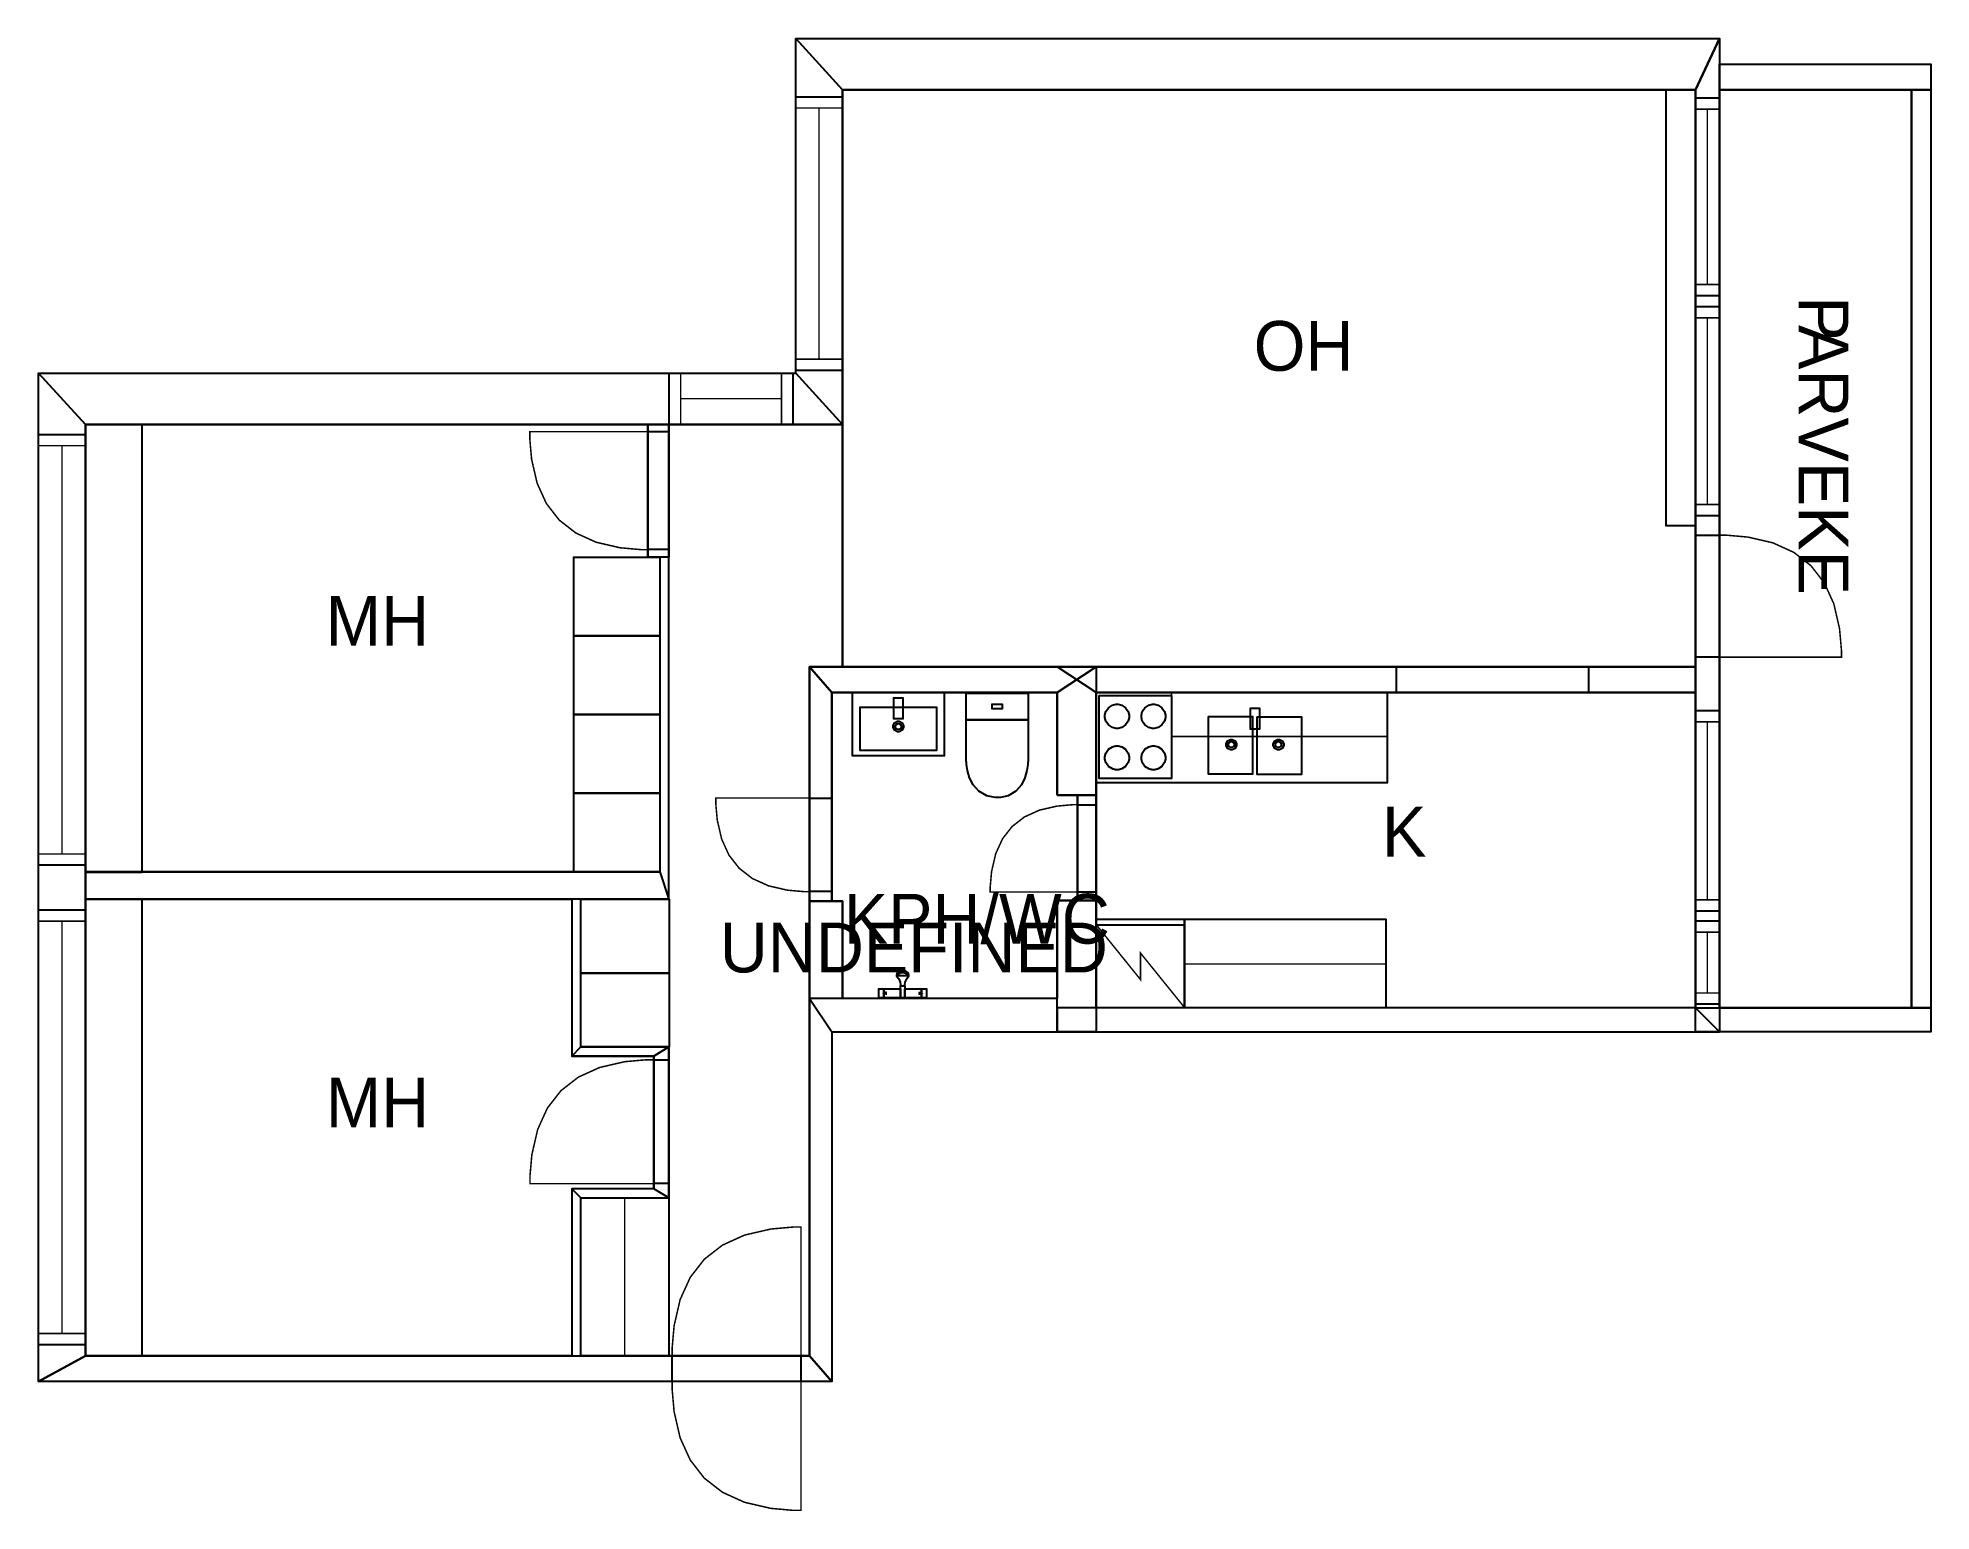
# Model space of a CAD drawing. Extents: x 0.3 to 13.3, y 0 to 10.2.
import ezdxf

# ---------------------------------------------------------------- set-up
doc = ezdxf.new("R2010")
doc.units = 0
doc.layers.get('0').update_dxf_attribs({"linetype": 'CONTINUOUS'})

msp = doc.modelspace()

# ---------------------------------------------------------------- linework, layer by layer
at = {"color": 0}
for points, const_width in [([(11.7127, 9.81586), (5.81976, 9.81586), (5.49685, 10.17), (11.8794, 10.17), (11.7127, 9.81586)], 0.002083), ([(5.81976, 9.81586), (5.81976, 7.50483), (5.49685, 7.859), (5.49685, 10.17), (5.81976, 9.81586)], 0.002083), ([(11.7127, 3.47526), (11.7127, 9.81586), (11.8794, 10.17), (11.8794, 3.3086), (11.7127, 3.47526)], 0.002083), ([(11.8794, 9.99294), (13.3407, 9.99294), (13.3407, 9.81586), (11.8794, 9.81586), (11.8794, 9.99294)], 0.002083), ([(11.5116, 9.81586), (11.5116, 6.80419), (11.7127, 6.80419), (11.7127, 9.81586), (11.5116, 9.81586)], 0.010417), ([(11.8794, 9.81586), (13.2053, 9.81586), (13.2053, 3.47526), (11.8794, 3.47526), (11.8794, 9.81586)], 0.002083), ([(13.2053, 9.81586), (13.3407, 9.81586), (13.3407, 3.47526), (13.2053, 3.47526), (13.2053, 9.81586)], 0.002083), ([(5.49685, 9.76844), (5.81976, 9.76844), (5.81976, 7.87668), (5.49685, 7.87668), (5.49685, 9.76844)], 0.010417), ([(5.49685, 9.76844), (5.81976, 9.76844), (5.81976, 7.87668), (5.49685, 7.87668), (5.49685, 9.76844)], 0.010417), ([(11.7127, 9.75982), (11.8794, 9.75982), (11.8794, 8.39231), (11.7127, 8.39231), (11.7127, 9.75982)], 0.010417), ([(11.7127, 9.75982), (11.8794, 9.75982), (11.8794, 8.39231), (11.7127, 8.39231), (11.7127, 9.75982)], 0.010417), ([(11.7127, 8.31836), (11.8794, 8.31836), (11.8794, 6.87326), (11.7127, 6.87326), (11.7127, 8.31836)], 0.010417), ([(11.7127, 8.31836), (11.8794, 8.31836), (11.8794, 6.87326), (11.7127, 6.87326), (11.7127, 8.31836)], 0.010417), ([(5.81976, 7.50483), (0.589085, 7.50483), (0.266168, 7.859), (5.49685, 7.859), (5.81976, 7.50483)], 0.002083), ([(0.589085, 7.50483), (0.589085, 1.07004), (0.266168, 0.892958), (0.266168, 7.859), (0.589085, 7.50483)], 0.002083), ([(4.62343, 7.859), (5.47646, 7.859), (5.47646, 7.50483), (4.62343, 7.50483), (4.62343, 7.859)], 0.010417), ([(4.62343, 7.859), (5.47646, 7.859), (5.47646, 7.50483), (4.62343, 7.50483), (4.62343, 7.859)], 0.010417), ([(0.589085, 7.50483), (0.589085, 4.4081), (0.978624, 4.4081), (0.978624, 7.50483), (0.589085, 7.50483)], 0.010417), ([(4.47478, 6.6396), (4.42697, 6.6396), (4.28369, 6.65235), (4.11806, 6.6906), (3.97792, 6.75429), (3.86328, 6.84347), (3.77414, 6.95811), (3.71044, 7.09825), (3.67219, 7.26389), (3.6595, 7.40717), (3.6595, 7.45492), (4.47478, 7.45492), (4.47478, 6.6396)], 0.010417), ([(4.47478, 7.45503), (4.62061, 7.45503), (4.62061, 6.6396), (4.47478, 6.6396), (4.47478, 7.45503)], 0.010417), ([(4.47478, 7.45503), (4.62061, 7.45503), (4.62061, 6.6396), (4.47478, 6.6396), (4.47478, 7.45503)], 0.010417), ([(4.47478, 7.50483), (4.62061, 7.50483), (4.62061, 6.58703), (4.47478, 6.58703), (4.47478, 7.50483)], 0.002083), ([(0.266168, 7.43565), (0.589085, 7.43565), (0.589085, 4.4591), (0.266168, 4.4591), (0.266168, 7.43565)], 0.010417), ([(0.266168, 7.43565), (0.589085, 7.43565), (0.589085, 4.4591), (0.266168, 4.4591), (0.266168, 7.43565)], 0.010417), ([(11.7127, 6.73921), (11.8794, 6.73921), (11.8794, 5.89638), (11.7127, 5.89638), (11.7127, 6.73921)], 0.010417), ([(11.7127, 6.73921), (11.8794, 6.73921), (11.8794, 5.89638), (11.7127, 5.89638), (11.7127, 6.73921)], 0.010417), ([(11.8794, 6.73921), (11.9288, 6.73921), (12.0769, 6.72607), (12.248, 6.68658), (12.3928, 6.62071), (12.5114, 6.52854), (12.6035, 6.41004), (12.6694, 6.26519), (12.7089, 6.09403), (12.7221, 5.9459), (12.7221, 5.89649), (11.8794, 5.89649), (11.8794, 6.73921)], 0.010417), ([(3.96311, 6.58832), (3.96311, 6.04449), (4.55811, 6.04449), (4.55811, 6.58832), (3.96311, 6.58832)], 0.010417), ([(4.62061, 4.22537), (4.62061, 6.58703), (4.55811, 6.58703), (4.55811, 4.41287), (4.62061, 4.22537)], 0.002083), ([(3.96311, 6.04449), (3.96311, 5.5006), (4.55811, 5.5006), (4.55811, 6.04449), (3.96311, 6.04449)], 0.010417), ([(7.30274, 5.65369), (5.7474, 5.65369), (5.59115, 5.83078), (7.57357, 5.83078), (7.30274, 5.65369)], 0.002083), ([(5.59115, 4.21192), (5.59115, 5.83078), (5.7474, 5.65369), (5.7474, 4.21192), (5.59115, 4.21192)], 0.002083), ([(7.30274, 5.83078), (11.7127, 5.83078), (11.7127, 5.65369), (7.57357, 5.65369), (7.30274, 5.83078)], 0.002083), ([(7.30274, 4.94314), (7.30274, 5.65369), (7.57357, 5.83078), (7.57357, 4.94314), (7.30274, 4.94314)], 0.002083), ([(9.6474, 5.83078), (10.9752, 5.83078), (10.9752, 5.65369), (9.6474, 5.65369), (9.6474, 5.83078)], 0.010417), ([(5.88976, 5.65201), (6.52229, 5.65201), (6.52229, 5.21419), (5.88976, 5.21419), (5.88976, 5.65201)], 0.010417), ([(6.67481, 5.64849), (7.10206, 5.64849), (7.10206, 5.46343), (6.67481, 5.46343), (6.67481, 5.64849)], 0.010684), ([(7.57357, 5.65283), (9.58371, 5.65283), (9.58371, 5.02783), (7.57357, 5.02783), (7.57357, 5.65283)], 0.010417), ([(7.5944, 5.63118), (8.09412, 5.63118), (8.09412, 5.05757), (7.5944, 5.05757), (7.5944, 5.63118)], 0.010417), ([(8.09392, 5.65283), (9.58464, 5.65283), (9.58464, 5.34858), (8.09392, 5.34858), (8.09392, 5.65283)], 0.010417), ([(3.96311, 5.5006), (3.96311, 4.95671), (4.55811, 4.95671), (4.55811, 5.5006), (3.96311, 5.5006)], 0.010417), ([(5.94249, 5.551), (6.46957, 5.551), (6.46957, 5.25288), (5.94249, 5.25288), (5.94249, 5.551)], 0.010417), ([(6.17437, 5.61556), (6.23687, 5.61556), (6.23687, 5.46972), (6.17437, 5.46972), (6.17437, 5.61556)], 0.010417), ([(6.85444, 5.57156), (6.92236, 5.57156), (6.92236, 5.54036), (6.85444, 5.54036), (6.85444, 5.57156)], 0.010684), ([(7.80051, 5.48801), (7.80051, 5.47993), (7.79394, 5.45562), (7.7761, 5.4291), (7.74957, 5.41124), (7.72526, 5.40468), (7.71718, 5.40468), (7.70904, 5.40468), (7.68474, 5.41124), (7.65826, 5.4291), (7.64035, 5.45562), (7.63385, 5.47993), (7.63385, 5.48801), (7.63385, 5.49615), (7.64035, 5.52051), (7.65826, 5.54699), (7.68474, 5.56483), (7.70904, 5.57135), (7.71718, 5.57135), (7.72526, 5.57135), (7.74957, 5.56483), (7.7761, 5.54699), (7.79394, 5.52051), (7.80051, 5.49615), (7.80051, 5.48801)], 0.010417), ([(8.05181, 5.48801), (8.05181, 5.47993), (8.04525, 5.45562), (8.0274, 5.4291), (8.00087, 5.41124), (7.97657, 5.40468), (7.96847, 5.40468), (7.96035, 5.40468), (7.93599, 5.41124), (7.9095, 5.4291), (7.89165, 5.45562), (7.88514, 5.47993), (7.88514, 5.48801), (7.88514, 5.49615), (7.89165, 5.52051), (7.9095, 5.54699), (7.93599, 5.56483), (7.96035, 5.57135), (7.96847, 5.57135), (7.97657, 5.57135), (8.00087, 5.56483), (8.0274, 5.54699), (8.04525, 5.52051), (8.05181, 5.49615), (8.05181, 5.48801)], 0.010417), ([(8.63818, 5.54482), (8.70068, 5.54482), (8.70068, 5.39899), (8.63818, 5.39899), (8.63818, 5.54482)], 0.010417), ([(11.7127, 5.52783), (11.8794, 5.52783), (11.8794, 4.14182), (11.7127, 4.14182), (11.7127, 5.52783)], 0.010417), ([(11.7127, 5.52783), (11.8794, 5.52783), (11.8794, 4.14182), (11.7127, 4.14182), (11.7127, 5.52783)], 0.010417), ([(6.24251, 5.41704), (6.24251, 5.41064), (6.23182, 5.39128), (6.21246, 5.38058), (6.20606, 5.38058), (6.1996, 5.38058), (6.18024, 5.39128), (6.1696, 5.41064), (6.1696, 5.41704), (6.1696, 5.4235), (6.18024, 5.44287), (6.1996, 5.4535), (6.20606, 5.4535), (6.21246, 5.4535), (6.23182, 5.44287), (6.24251, 5.4235), (6.24251, 5.41704)], 0.008333), ([(6.22689, 5.41704), (6.22689, 5.41342), (6.22076, 5.40235), (6.20969, 5.39621), (6.20606, 5.39621), (6.20236, 5.39621), (6.19129, 5.40235), (6.18522, 5.41342), (6.18522, 5.41704), (6.18522, 5.42074), (6.19129, 5.43181), (6.20236, 5.43788), (6.20606, 5.43788), (6.20969, 5.43788), (6.22076, 5.43181), (6.22689, 5.42074), (6.22689, 5.41704)], 0.008333), ([(7.10206, 5.19835), (7.10206, 5.19835), (7.10211, 5.18674), (7.10042, 5.15614), (7.09418, 5.11285), (7.0804, 5.06321), (7.05621, 5.01361), (7.01882, 4.97032), (6.96528, 4.93972), (6.91092, 4.92806), (6.89279, 4.92806), (6.87403, 4.92806), (6.81771, 4.93972), (6.76226, 4.97032), (6.72353, 5.01361), (6.69846, 5.06321), (6.68408, 5.11285), (6.67751, 5.15614), (6.67572, 5.18674), (6.67583, 5.19835), (6.67583, 5.19835), (6.67475, 5.46343), (7.10206, 5.46343), (7.10206, 5.19835)], 0.010684), ([(8.34983, 5.48649), (8.65408, 5.48649), (8.65408, 5.08751), (8.34983, 5.08751), (8.34983, 5.48649)], 0.010417), ([(8.68619, 5.48546), (8.99046, 5.48546), (8.99046, 5.08658), (8.68619, 5.08658), (8.68619, 5.48546)], 0.010417), ([(7.80051, 5.20107), (7.80051, 5.19299), (7.79394, 5.16868), (7.7761, 5.14214), (7.74957, 5.12429), (7.72526, 5.11774), (7.71718, 5.11774), (7.70904, 5.11774), (7.68474, 5.12429), (7.65826, 5.14214), (7.64035, 5.16868), (7.63385, 5.19299), (7.63385, 5.20107), (7.63385, 5.20921), (7.64035, 5.23351), (7.65826, 5.25999), (7.68474, 5.27789), (7.70904, 5.2844), (7.71718, 5.2844), (7.72526, 5.2844), (7.74957, 5.27789), (7.7761, 5.25999), (7.79394, 5.23351), (7.80051, 5.20921), (7.80051, 5.20107)], 0.010417), ([(8.05181, 5.20107), (8.05181, 5.19299), (8.04525, 5.16868), (8.0274, 5.14214), (8.00087, 5.12429), (7.97657, 5.11774), (7.96847, 5.11774), (7.96035, 5.11774), (7.93599, 5.12429), (7.9095, 5.14214), (7.89165, 5.16868), (7.88514, 5.19299), (7.88514, 5.20107), (7.88514, 5.20921), (7.89165, 5.23351), (7.9095, 5.25999), (7.93599, 5.27789), (7.96035, 5.2844), (7.96847, 5.2844), (7.97657, 5.2844), (8.00087, 5.27789), (8.0274, 5.25999), (8.04525, 5.23351), (8.05181, 5.20921), (8.05181, 5.20107)], 0.010417), ([(8.54324, 5.29237), (8.54324, 5.28597), (8.53256, 5.2666), (8.51318, 5.25592), (8.50678, 5.25592), (8.50032, 5.25592), (8.48096, 5.2666), (8.47032, 5.28597), (8.47032, 5.29237), (8.47032, 5.29883), (8.48096, 5.31819), (8.50032, 5.32883), (8.50678, 5.32883), (8.51318, 5.32883), (8.53256, 5.31819), (8.54324, 5.29883), (8.54324, 5.29237)], 0.008333), ([(8.52761, 5.29237), (8.52761, 5.28874), (8.52149, 5.27767), (8.51042, 5.27154), (8.50678, 5.27154), (8.5031, 5.27154), (8.49203, 5.27767), (8.48594, 5.28874), (8.48594, 5.29237), (8.48594, 5.29606), (8.49203, 5.30713), (8.5031, 5.31321), (8.50678, 5.31321), (8.51042, 5.31321), (8.52149, 5.30713), (8.52761, 5.29606), (8.52761, 5.29237)], 0.008333), ([(8.86888, 5.29237), (8.86888, 5.28597), (8.85818, 5.2666), (8.83882, 5.25592), (8.83242, 5.25592), (8.82596, 5.25592), (8.80658, 5.2666), (8.79596, 5.28597), (8.79596, 5.29237), (8.79596, 5.29883), (8.80658, 5.31819), (8.82596, 5.32883), (8.83242, 5.32883), (8.83882, 5.32883), (8.85818, 5.31819), (8.86888, 5.29883), (8.86888, 5.29237)], 0.008333), ([(8.85325, 5.29237), (8.85325, 5.28874), (8.84711, 5.27767), (8.83604, 5.27154), (8.83242, 5.27154), (8.82872, 5.27154), (8.81765, 5.27767), (8.81158, 5.28874), (8.81158, 5.29237), (8.81158, 5.29606), (8.81765, 5.30713), (8.82872, 5.31321), (8.83242, 5.31321), (8.83604, 5.31321), (8.84711, 5.30713), (8.85325, 5.29606), (8.85325, 5.29237)], 0.008333), ([(3.96311, 4.95671), (3.96311, 4.41282), (4.55811, 4.41282), (4.55811, 4.95671), (3.96311, 4.95671)], 0.010417), ([(5.59115, 4.27692), (5.55322, 4.27692), (5.43961, 4.28706), (5.30832, 4.31733), (5.19726, 4.36783), (5.10633, 4.43853), (5.03564, 4.5294), (4.98514, 4.64051), (4.95486, 4.77181), (4.94476, 4.88542), (4.94476, 4.92329), (5.59115, 4.92329), (5.59115, 4.27692)], 0.010417), ([(5.59115, 4.92329), (5.7474, 4.92329), (5.7474, 4.27692), (5.59115, 4.27692), (5.59115, 4.92329)], 0.010417), ([(5.59115, 4.92329), (5.7474, 4.92329), (5.7474, 4.27692), (5.59115, 4.27692), (5.59115, 4.92329)], 0.010417), ([(7.44417, 4.87733), (7.40881, 4.87733), (7.30274, 4.86794), (7.18018, 4.83963), (7.0765, 4.79254), (6.99164, 4.72651), (6.92562, 4.64165), (6.87853, 4.53797), (6.85021, 4.41542), (6.84082, 4.30935), (6.84082, 4.27399), (7.44417, 4.27399), (7.44417, 4.87733)], 0.010417), ([(7.44417, 4.87733), (7.57357, 4.87733), (7.57357, 4.27399), (7.44417, 4.27399), (7.44417, 4.87733)], 0.010417), ([(7.44417, 4.87733), (7.57357, 4.87733), (7.57357, 4.27399), (7.44417, 4.27399), (7.44417, 4.87733)], 0.010417), ([(7.44417, 4.94314), (7.57357, 4.94314), (7.57357, 4.2161), (7.44417, 4.2161), (7.44417, 4.94314)], 0.002083), ([(0.589085, 4.41287), (4.55811, 4.41287), (4.62061, 4.22537), (0.589085, 4.22537), (0.589085, 4.41287)], 0.002083), ([(0.589085, 4.22532), (0.589085, 1.06814), (0.978624, 1.06814), (0.978624, 4.22532), (0.589085, 4.22532)], 0.010417), ([(4.01156, 3.204), (4.01156, 4.22537), (3.94906, 4.22537), (3.94906, 3.1415), (4.01156, 3.204)], 0.002083), ([(4.01156, 4.22532), (4.01156, 3.71474), (4.62229, 3.71474), (4.62229, 4.22532), (4.01156, 4.22532)], 0.010417), ([(5.59115, 4.21192), (5.82032, 4.21192), (5.82032, 3.53776), (5.59115, 3.53776), (5.59115, 4.21192)], 0.002083), ([(7.30274, 4.2161), (7.57357, 4.2161), (7.57357, 3.3086), (7.30274, 3.3086), (7.30274, 4.2161)], 0.002083), ([(0.266168, 4.15076), (0.589085, 4.15076), (0.589085, 1.1467), (0.266168, 1.1467), (0.266168, 4.15076)], 0.010417), ([(0.266168, 4.15076), (0.589085, 4.15076), (0.589085, 1.1467), (0.266168, 1.1467), (0.266168, 4.15076)], 0.010417), ([(7.57357, 4.08594), (8.18408, 4.08594), (8.18408, 3.47542), (7.57357, 3.47542), (7.57357, 4.08594)], 0.010175), ([(7.57357, 4.08594), (8.18408, 4.08594), (8.18408, 4.04525), (7.57357, 4.04525), (7.57357, 4.08594)], 0.010175), ([(8.18408, 4.08578), (9.574, 4.08578), (9.574, 3.47526), (8.18408, 3.47526), (8.18408, 4.08578)], 0.010417), ([(11.7127, 4.07525), (11.8794, 4.07525), (11.8794, 3.49869), (11.7127, 3.49869), (11.7127, 4.07525)], 0.010417), ([(11.7127, 4.07525), (11.8794, 4.07525), (11.8794, 3.49869), (11.7127, 3.49869), (11.7127, 4.07525)], 0.010417), ([(4.01156, 3.71468), (4.01156, 3.2041), (4.62229, 3.2041), (4.62229, 3.71468), (4.01156, 3.71468)], 0.010417), ([(8.18414, 3.77692), (9.57579, 3.77692), (9.57579, 3.47526), (8.18414, 3.47526), (8.18414, 3.77692)], 0.010417), ([(5.7474, 3.3086), (7.30274, 3.3086), (7.30274, 3.53776), (5.59115, 3.53776), (5.7474, 3.3086)], 0.002083), ([(5.59115, 1.07004), (5.59115, 3.53776), (5.7474, 3.3086), (5.7474, 0.892958), (5.59115, 1.07004)], 0.002083), ([(6.07101, 3.6065), (6.10644, 3.6065), (6.10644, 3.54297), (6.07101, 3.54297), (6.07101, 3.6065)], 0.010417), ([(6.10644, 3.57525), (6.10965, 3.57406), (6.11931, 3.57021), (6.12207, 3.56901), (6.12207, 3.56901), (6.12207, 3.57047), (6.12207, 3.57476), (6.12207, 3.57904), (6.12207, 3.58046), (6.12207, 3.58046), (6.11968, 3.57981), (6.10969, 3.57644), (6.10644, 3.57525)], 0.010417), ([(6.10542, 3.6065), (6.22206, 3.6065), (6.22206, 3.54297), (6.10542, 3.54297), (6.10542, 3.6065)], 0.010417), ([(6.25022, 3.54297), (6.22206, 3.54297), (6.22206, 3.62631), (6.22906, 3.62631), (6.2449, 3.62631), (6.25022, 3.62631), (6.25022, 3.60547), (6.25022, 3.5586), (6.25022, 3.54297)], 0.010417), ([(6.25022, 3.6065), (6.36686, 3.6065), (6.36686, 3.54297), (6.25022, 3.54297), (6.25022, 3.6065)], 0.010417), ([(6.36686, 3.57525), (6.36361, 3.57406), (6.35394, 3.57021), (6.35124, 3.56901), (6.35124, 3.56901), (6.35124, 3.57047), (6.35124, 3.57476), (6.35124, 3.57904), (6.35124, 3.58046), (6.35124, 3.58046), (6.35357, 3.57981), (6.36356, 3.57644), (6.36686, 3.57525)], 0.010417), ([(6.36686, 3.6065), (6.40018, 3.6065), (6.40018, 3.54297), (6.36686, 3.54297), (6.36686, 3.6065)], 0.010417), ([(7.30274, 3.3086), (11.8794, 3.3086), (11.7127, 3.47526), (7.30274, 3.47526), (7.30274, 3.3086)], 0.002083), ([(11.7127, 3.47526), (13.3407, 3.47526), (13.3407, 3.3086), (11.7127, 3.3086), (11.7127, 3.47526)], 0.002083), ([(4.51644, 3.1415), (3.94906, 3.1415), (4.01156, 3.204), (4.62061, 3.204), (4.51644, 3.1415)], 0.002083), ([(4.62061, 3.204), (4.62061, 2.16086), (4.51644, 2.22336), (4.51644, 3.1415), (4.62061, 3.204)], 0.002083), ([(4.51644, 3.11567), (4.46625, 3.11567), (4.31586, 3.10232), (4.14204, 3.06222), (3.99496, 2.99533), (3.87462, 2.90175), (3.78103, 2.78142), (3.71419, 2.63433), (3.6741, 2.4605), (3.66075, 2.31011), (3.66075, 2.25993), (4.51644, 2.25993), (4.51644, 3.11567)], 0.010417), ([(4.51644, 3.11567), (4.62061, 3.11567), (4.62061, 2.25993), (4.51644, 2.25993), (4.51644, 3.11567)], 0.010417), ([(4.51644, 3.11567), (4.62061, 3.11567), (4.62061, 2.25993), (4.51644, 2.25993), (4.51644, 3.11567)], 0.010417), ([(4.51644, 2.22336), (3.94906, 2.22336), (4.01156, 2.16086), (4.62061, 2.16086), (4.51644, 2.22336)], 0.002083), ([(3.94906, 2.22336), (3.94906, 1.07004), (4.01156, 1.07004), (4.01156, 2.16086), (3.94906, 2.22336)], 0.002083), ([(4.01156, 2.16243), (4.01156, 1.07004), (4.61942, 1.07004), (4.61942, 2.16243), (4.01156, 2.16243)], 0.010417), ([(4.64301, 1.07004), (4.64301, 1.12223), (4.6569, 1.2787), (4.69862, 1.45947), (4.76818, 1.61247), (4.8655, 1.73763), (4.99067, 1.83496), (5.14367, 1.90451), (5.32449, 1.94624), (5.48096, 1.96012), (5.53315, 1.96012), (5.53315, 1.07004), (4.64301, 1.07004)], 0.010417), ([(0.589085, 1.07004), (5.59115, 1.07004), (5.7474, 0.892958), (0.266168, 0.892958), (0.589085, 1.07004)], 0.002083), ([(4.64301, 1.07004), (5.53315, 1.07004), (5.53315, 0.892958), (4.64301, 0.892958), (4.64301, 1.07004)], 0.010417), ([(4.64301, 1.07004), (5.53315, 1.07004), (5.53315, 0.892958), (4.64301, 0.892958), (4.64301, 1.07004)], 0.010417), ([(4.64301, 0.892958), (4.64301, 0.840821), (4.6569, 0.684353), (4.69862, 0.503526), (4.76818, 0.350532), (4.8655, 0.225369), (4.99067, 0.128038), (5.14367, 0.058485), (5.32449, 0.016764), (5.48096, 0.002821), (5.53315, 0.002821), (5.53315, 0.892958), (4.64301, 0.892958)], 0.010417)]:
    msp.add_lwpolyline(points, close=True, dxfattribs=dict(at, const_width=const_width))
for points in [[(11.7127, 9.81586), (5.81976, 9.81586), (5.49685, 10.17), (11.8794, 10.17), (11.7127, 9.81586)], [(5.81976, 9.81586), (5.81976, 7.50483), (5.49685, 7.859), (5.49685, 10.17), (5.81976, 9.81586)], [(11.7127, 3.47526), (11.7127, 9.81586), (11.8794, 10.17), (11.8794, 3.3086), (11.7127, 3.47526)], [(11.8794, 9.99294), (13.3407, 9.99294), (13.3407, 9.81586), (11.8794, 9.81586), (11.8794, 9.99294)], [(5.81976, 7.50483), (0.589085, 7.50483), (0.266168, 7.859), (5.49685, 7.859), (5.81976, 7.50483)], [(0.589085, 7.50483), (0.589085, 1.07004), (0.266168, 0.892958), (0.266168, 7.859), (0.589085, 7.50483)], [(4.47478, 7.50483), (4.62061, 7.50483), (4.62061, 6.58703), (4.47478, 6.58703), (4.47478, 7.50483)], [(4.62061, 4.22537), (4.62061, 6.58703), (4.55811, 6.58703), (4.55811, 4.41287), (4.62061, 4.22537)], [(7.30274, 5.65369), (5.7474, 5.65369), (5.59115, 5.83078), (7.57357, 5.83078), (7.30274, 5.65369)], [(5.59115, 4.21192), (5.59115, 5.83078), (5.7474, 5.65369), (5.7474, 4.21192), (5.59115, 4.21192)], [(7.30274, 4.94314), (7.30274, 5.65369), (7.57357, 5.83078), (7.57357, 4.94314), (7.30274, 4.94314)], [(7.30274, 5.83078), (11.7127, 5.83078), (11.7127, 5.65369), (7.57357, 5.65369), (7.30274, 5.83078)], [(7.44417, 4.94314), (7.57357, 4.94314), (7.57357, 4.2161), (7.44417, 4.2161), (7.44417, 4.94314)], [(0.589085, 4.41287), (4.55811, 4.41287), (4.62061, 4.22537), (0.589085, 4.22537), (0.589085, 4.41287)], [(4.01156, 3.204), (4.01156, 4.22537), (3.94906, 4.22537), (3.94906, 3.1415), (4.01156, 3.204)], [(5.59115, 4.21192), (5.82032, 4.21192), (5.82032, 3.53776), (5.59115, 3.53776), (5.59115, 4.21192)], [(7.30274, 4.2161), (7.57357, 4.2161), (7.57357, 3.3086), (7.30274, 3.3086), (7.30274, 4.2161)], [(5.59115, 1.07004), (5.59115, 3.53776), (5.7474, 3.3086), (5.7474, 0.892958), (5.59115, 1.07004)], [(5.7474, 3.3086), (7.30274, 3.3086), (7.30274, 3.53776), (5.59115, 3.53776), (5.7474, 3.3086)], [(7.30274, 3.3086), (11.8794, 3.3086), (11.7127, 3.47526), (7.30274, 3.47526), (7.30274, 3.3086)], [(11.7127, 3.47526), (13.3407, 3.47526), (13.3407, 3.3086), (11.7127, 3.3086), (11.7127, 3.47526)], [(4.51644, 3.1415), (3.94906, 3.1415), (4.01156, 3.204), (4.62061, 3.204), (4.51644, 3.1415)], [(4.62061, 3.204), (4.62061, 2.16086), (4.51644, 2.22336), (4.51644, 3.1415), (4.62061, 3.204)], [(4.51644, 2.22336), (3.94906, 2.22336), (4.01156, 2.16086), (4.62061, 2.16086), (4.51644, 2.22336)], [(3.94906, 2.22336), (3.94906, 1.07004), (4.01156, 1.07004), (4.01156, 2.16086), (3.94906, 2.22336)], [(0.589085, 1.07004), (5.59115, 1.07004), (5.7474, 0.892958), (0.266168, 0.892958), (0.589085, 1.07004)]]:
    msp.add_lwpolyline(points, close=True, dxfattribs=at)
at = {"color": 7}
for points, const_width in [([(5.81976, 9.81586), (11.7127, 9.81586), (11.7127, 5.83078), (5.81976, 5.83078), (5.81976, 9.81586)], 0.002083), ([(4.47478, 6.58703), (4.55811, 6.58703), (4.55811, 4.41287), (0.589085, 4.41287), (0.589085, 7.50483), (4.47478, 7.50483), (4.47478, 6.58703)], 0.002083), ([(5.81976, 5.83078), (5.59115, 5.83078), (5.59115, 1.07004), (4.01156, 1.07004), (4.01156, 2.16086), (4.62061, 2.16086), (4.62061, 3.204), (4.01156, 3.204), (4.01156, 4.22537), (4.62061, 4.22537), (4.62061, 7.50483), (5.81976, 7.50483), (5.81976, 5.83078)], 0.002083), ([(9.6474, 5.83078), (10.9752, 5.83078), (10.9752, 5.65369), (9.6474, 5.65369), (9.6474, 5.83078)], 0.010417), ([(7.30274, 4.94314), (7.44417, 4.94314), (7.44417, 4.2161), (7.30274, 4.2161), (7.30274, 3.53776), (5.82032, 3.53776), (5.82032, 4.21192), (5.7474, 4.21192), (5.7474, 5.65369), (7.30274, 5.65369), (7.30274, 4.94314)], 0.002083), ([(7.57357, 5.65201), (11.7127, 5.65369), (11.7127, 3.47526), (7.57357, 3.47547), (7.57357, 5.65201)], 0.002083), ([(3.94906, 3.1415), (4.51644, 3.1415), (4.51644, 2.22336), (3.94906, 2.22336), (3.94906, 1.07004), (0.589085, 1.07004), (0.589085, 4.22537), (3.94906, 4.22537), (3.94906, 3.1415)], 0.002083)]:
    msp.add_lwpolyline(points, close=True, dxfattribs=dict(at, const_width=const_width))
for points in [[(5.81976, 9.81586), (11.7127, 9.81586), (11.7127, 5.83078), (5.81976, 5.83078), (5.81976, 9.81586)], [(11.5116, 9.81586), (11.7127, 9.81586), (11.7127, 6.80419), (11.5116, 6.80419), (11.5116, 9.81586)], [(11.8794, 9.81586), (13.2053, 9.81586), (13.2053, 3.47526), (11.8794, 3.47526), (11.8794, 9.81586)], [(13.2053, 9.81586), (13.3407, 9.81586), (13.3407, 3.47526), (13.2053, 3.47526), (13.2053, 9.81586)], [(5.49685, 9.76844), (5.81976, 9.76844), (5.81976, 7.87668), (5.49685, 7.87668), (5.49685, 9.76844)], [(5.49685, 9.76844), (5.81976, 9.76844), (5.81976, 7.87668), (5.49685, 7.87668), (5.49685, 9.76844)], [(11.7127, 9.75982), (11.8794, 9.75982), (11.8794, 8.39231), (11.7127, 8.39231), (11.7127, 9.75982)], [(11.7127, 9.75982), (11.8794, 9.75982), (11.8794, 8.39231), (11.7127, 8.39231), (11.7127, 9.75982)], [(11.7127, 8.31836), (11.8794, 8.31836), (11.8794, 6.87326), (11.7127, 6.87326), (11.7127, 8.31836)], [(11.7127, 8.31836), (11.8794, 8.31836), (11.8794, 6.87326), (11.7127, 6.87326), (11.7127, 8.31836)], [(4.62343, 7.859), (5.47646, 7.859), (5.47646, 7.50483), (4.62343, 7.50483), (4.62343, 7.859)], [(4.62343, 7.859), (5.47646, 7.859), (5.47646, 7.50483), (4.62343, 7.50483), (4.62343, 7.859)], [(4.47478, 6.58703), (4.55811, 6.58703), (4.55811, 4.41287), (0.589085, 4.41287), (0.589085, 7.50483), (4.47478, 7.50483), (4.47478, 6.58703)], [(0.589085, 7.50483), (0.978624, 7.50483), (0.978624, 4.4081), (0.589085, 4.4081), (0.589085, 7.50483)], [(5.81976, 5.83078), (5.59115, 5.83078), (5.59115, 1.07004), (4.01156, 1.07004), (4.01156, 2.16086), (4.62061, 2.16086), (4.62061, 3.204), (4.01156, 3.204), (4.01156, 4.22537), (4.62061, 4.22537), (4.62061, 7.50483), (5.81976, 7.50483), (5.81976, 5.83078)], [(0.266168, 7.43565), (0.589085, 7.43565), (0.589085, 4.4591), (0.266168, 4.4591), (0.266168, 7.43565)], [(0.266168, 7.43565), (0.589085, 7.43565), (0.589085, 4.4591), (0.266168, 4.4591), (0.266168, 7.43565)], [(4.47478, 7.45503), (4.62061, 7.45503), (4.62061, 6.6396), (4.47478, 6.6396), (4.47478, 7.45503)], [(4.47478, 7.45503), (4.62061, 7.45503), (4.62061, 6.6396), (4.47478, 6.6396), (4.47478, 7.45503)], [(11.7127, 6.73921), (11.8794, 6.73921), (11.8794, 5.89638), (11.7127, 5.89638), (11.7127, 6.73921)], [(11.7127, 6.73921), (11.8794, 6.73921), (11.8794, 5.89638), (11.7127, 5.89638), (11.7127, 6.73921)], [(3.96311, 6.58832), (4.55811, 6.58832), (4.55811, 6.04449), (3.96311, 6.04449), (3.96311, 6.58832)], [(3.96311, 6.04449), (4.55811, 6.04449), (4.55811, 5.5006), (3.96311, 5.5006), (3.96311, 6.04449)], [(9.6474, 5.83078), (10.9752, 5.83078), (10.9752, 5.65369), (9.6474, 5.65369), (9.6474, 5.83078)], [(9.6474, 5.83078), (10.9752, 5.83078), (10.9752, 5.65369), (9.6474, 5.65369), (9.6474, 5.83078)], [(7.30274, 4.94314), (7.44417, 4.94314), (7.44417, 4.2161), (7.30274, 4.2161), (7.30274, 3.53776), (5.82032, 3.53776), (5.82032, 4.21192), (5.7474, 4.21192), (5.7474, 5.65369), (7.30274, 5.65369), (7.30274, 4.94314)], [(5.88976, 5.65201), (6.52229, 5.65201), (6.52229, 5.21419), (5.88976, 5.21419), (5.88976, 5.65201)], [(6.67481, 5.64849), (7.10206, 5.64849), (7.10206, 5.46343), (6.67481, 5.46343), (6.67481, 5.64849)], [(7.57357, 5.65201), (11.7127, 5.65369), (11.7127, 3.47526), (7.57357, 3.47547), (7.57357, 5.65201)], [(7.57357, 5.65283), (9.58371, 5.65283), (9.58371, 5.02783), (7.57357, 5.02783), (7.57357, 5.65283)], [(7.5944, 5.63118), (8.09412, 5.63118), (8.09412, 5.05757), (7.5944, 5.05757), (7.5944, 5.63118)], [(3.96311, 5.5006), (4.55811, 5.5006), (4.55811, 4.95671), (3.96311, 4.95671), (3.96311, 5.5006)], [(5.94249, 5.551), (6.46957, 5.551), (6.46957, 5.25288), (5.94249, 5.25288), (5.94249, 5.551)], [(6.17437, 5.61556), (6.23687, 5.61556), (6.23687, 5.46972), (6.17437, 5.46972), (6.17437, 5.61556)], [(6.85444, 5.57156), (6.92236, 5.57156), (6.92236, 5.54036), (6.85444, 5.54036), (6.85444, 5.57156)], [(7.80051, 5.48801), (7.80051, 5.47993), (7.79394, 5.45562), (7.7761, 5.4291), (7.74957, 5.41124), (7.72526, 5.40468), (7.71718, 5.40468), (7.70904, 5.40468), (7.68474, 5.41124), (7.65826, 5.4291), (7.64035, 5.45562), (7.63385, 5.47993), (7.63385, 5.48801), (7.63385, 5.49615), (7.64035, 5.52051), (7.65826, 5.54699), (7.68474, 5.56483), (7.70904, 5.57135), (7.71718, 5.57135), (7.72526, 5.57135), (7.74957, 5.56483), (7.7761, 5.54699), (7.79394, 5.52051), (7.80051, 5.49615), (7.80051, 5.48801)], [(8.05181, 5.48801), (8.05181, 5.47993), (8.04525, 5.45562), (8.0274, 5.4291), (8.00087, 5.41124), (7.97657, 5.40468), (7.96847, 5.40468), (7.96035, 5.40468), (7.93599, 5.41124), (7.9095, 5.4291), (7.89165, 5.45562), (7.88514, 5.47993), (7.88514, 5.48801), (7.88514, 5.49615), (7.89165, 5.52051), (7.9095, 5.54699), (7.93599, 5.56483), (7.96035, 5.57135), (7.96847, 5.57135), (7.97657, 5.57135), (8.00087, 5.56483), (8.0274, 5.54699), (8.04525, 5.52051), (8.05181, 5.49615), (8.05181, 5.48801)], [(8.63818, 5.54482), (8.70068, 5.54482), (8.70068, 5.39899), (8.63818, 5.39899), (8.63818, 5.54482)], [(11.7127, 5.52783), (11.8794, 5.52783), (11.8794, 4.14182), (11.7127, 4.14182), (11.7127, 5.52783)], [(11.7127, 5.52783), (11.8794, 5.52783), (11.8794, 4.14182), (11.7127, 4.14182), (11.7127, 5.52783)], [(6.24251, 5.41704), (6.24251, 5.41064), (6.23182, 5.39128), (6.21246, 5.38058), (6.20606, 5.38058), (6.1996, 5.38058), (6.18024, 5.39128), (6.1696, 5.41064), (6.1696, 5.41704), (6.1696, 5.4235), (6.18024, 5.44287), (6.1996, 5.4535), (6.20606, 5.4535), (6.21246, 5.4535), (6.23182, 5.44287), (6.24251, 5.4235), (6.24251, 5.41704)], [(6.22689, 5.41704), (6.22689, 5.41342), (6.22076, 5.40235), (6.20969, 5.39621), (6.20606, 5.39621), (6.20236, 5.39621), (6.19129, 5.40235), (6.18522, 5.41342), (6.18522, 5.41704), (6.18522, 5.42074), (6.19129, 5.43181), (6.20236, 5.43788), (6.20606, 5.43788), (6.20969, 5.43788), (6.22076, 5.43181), (6.22689, 5.42074), (6.22689, 5.41704)], [(7.10206, 5.19835), (7.10206, 5.19835), (7.10211, 5.18674), (7.10042, 5.15614), (7.09418, 5.11285), (7.0804, 5.06321), (7.05621, 5.01361), (7.01882, 4.97032), (6.96528, 4.93972), (6.91092, 4.92806), (6.89279, 4.92806), (6.87403, 4.92806), (6.81771, 4.93972), (6.76226, 4.97032), (6.72353, 5.01361), (6.69846, 5.06321), (6.68408, 5.11285), (6.67751, 5.15614), (6.67572, 5.18674), (6.67583, 5.19835), (6.67583, 5.19835), (6.67475, 5.46343), (7.10206, 5.46343), (7.10206, 5.19835)], [(8.34983, 5.48649), (8.65408, 5.48649), (8.65408, 5.08751), (8.34983, 5.08751), (8.34983, 5.48649)], [(8.68619, 5.48546), (8.99046, 5.48546), (8.99046, 5.08658), (8.68619, 5.08658), (8.68619, 5.48546)], [(7.80051, 5.20107), (7.80051, 5.19299), (7.79394, 5.16868), (7.7761, 5.14214), (7.74957, 5.12429), (7.72526, 5.11774), (7.71718, 5.11774), (7.70904, 5.11774), (7.68474, 5.12429), (7.65826, 5.14214), (7.64035, 5.16868), (7.63385, 5.19299), (7.63385, 5.20107), (7.63385, 5.20921), (7.64035, 5.23351), (7.65826, 5.25999), (7.68474, 5.27789), (7.70904, 5.2844), (7.71718, 5.2844), (7.72526, 5.2844), (7.74957, 5.27789), (7.7761, 5.25999), (7.79394, 5.23351), (7.80051, 5.20921), (7.80051, 5.20107)], [(8.05181, 5.20107), (8.05181, 5.19299), (8.04525, 5.16868), (8.0274, 5.14214), (8.00087, 5.12429), (7.97657, 5.11774), (7.96847, 5.11774), (7.96035, 5.11774), (7.93599, 5.12429), (7.9095, 5.14214), (7.89165, 5.16868), (7.88514, 5.19299), (7.88514, 5.20107), (7.88514, 5.20921), (7.89165, 5.23351), (7.9095, 5.25999), (7.93599, 5.27789), (7.96035, 5.2844), (7.96847, 5.2844), (7.97657, 5.2844), (8.00087, 5.27789), (8.0274, 5.25999), (8.04525, 5.23351), (8.05181, 5.20921), (8.05181, 5.20107)], [(8.54324, 5.29237), (8.54324, 5.28597), (8.53256, 5.2666), (8.51318, 5.25592), (8.50678, 5.25592), (8.50032, 5.25592), (8.48096, 5.2666), (8.47032, 5.28597), (8.47032, 5.29237), (8.47032, 5.29883), (8.48096, 5.31819), (8.50032, 5.32883), (8.50678, 5.32883), (8.51318, 5.32883), (8.53256, 5.31819), (8.54324, 5.29883), (8.54324, 5.29237)], [(8.52761, 5.29237), (8.52761, 5.28874), (8.52149, 5.27767), (8.51042, 5.27154), (8.50678, 5.27154), (8.5031, 5.27154), (8.49203, 5.27767), (8.48594, 5.28874), (8.48594, 5.29237), (8.48594, 5.29606), (8.49203, 5.30713), (8.5031, 5.31321), (8.50678, 5.31321), (8.51042, 5.31321), (8.52149, 5.30713), (8.52761, 5.29606), (8.52761, 5.29237)], [(8.86888, 5.29237), (8.86888, 5.28597), (8.85818, 5.2666), (8.83882, 5.25592), (8.83242, 5.25592), (8.82596, 5.25592), (8.80658, 5.2666), (8.79596, 5.28597), (8.79596, 5.29237), (8.79596, 5.29883), (8.80658, 5.31819), (8.82596, 5.32883), (8.83242, 5.32883), (8.83882, 5.32883), (8.85818, 5.31819), (8.86888, 5.29883), (8.86888, 5.29237)], [(8.85325, 5.29237), (8.85325, 5.28874), (8.84711, 5.27767), (8.83604, 5.27154), (8.83242, 5.27154), (8.82872, 5.27154), (8.81765, 5.27767), (8.81158, 5.28874), (8.81158, 5.29237), (8.81158, 5.29606), (8.81765, 5.30713), (8.82872, 5.31321), (8.83242, 5.31321), (8.83604, 5.31321), (8.84711, 5.30713), (8.85325, 5.29606), (8.85325, 5.29237)], [(3.96311, 4.95671), (4.55811, 4.95671), (4.55811, 4.41282), (3.96311, 4.41282), (3.96311, 4.95671)], [(5.59115, 4.92329), (5.7474, 4.92329), (5.7474, 4.27692), (5.59115, 4.27692), (5.59115, 4.92329)], [(5.59115, 4.92329), (5.7474, 4.92329), (5.7474, 4.27692), (5.59115, 4.27692), (5.59115, 4.92329)], [(7.44417, 4.87733), (7.57357, 4.87733), (7.57357, 4.27399), (7.44417, 4.27399), (7.44417, 4.87733)], [(7.44417, 4.87733), (7.57357, 4.87733), (7.57357, 4.27399), (7.44417, 4.27399), (7.44417, 4.87733)], [(3.94906, 3.1415), (4.51644, 3.1415), (4.51644, 2.22336), (3.94906, 2.22336), (3.94906, 1.07004), (0.589085, 1.07004), (0.589085, 4.22537), (3.94906, 4.22537), (3.94906, 3.1415)], [(0.589085, 4.22532), (0.978624, 4.22532), (0.978624, 1.06814), (0.589085, 1.06814), (0.589085, 4.22532)], [(4.01156, 4.22532), (4.62229, 4.22532), (4.62229, 3.71474), (4.01156, 3.71474), (4.01156, 4.22532)], [(0.266168, 4.15076), (0.589085, 4.15076), (0.589085, 1.1467), (0.266168, 1.1467), (0.266168, 4.15076)], [(0.266168, 4.15076), (0.589085, 4.15076), (0.589085, 1.1467), (0.266168, 1.1467), (0.266168, 4.15076)], [(7.57357, 4.08594), (8.18408, 4.08594), (8.18408, 3.47542), (7.57357, 3.47542), (7.57357, 4.08594)], [(7.57357, 4.08594), (8.18408, 4.08594), (8.18408, 4.04525), (7.57357, 4.04525), (7.57357, 4.08594)], [(8.18408, 4.08578), (9.574, 4.08578), (9.574, 3.47526), (8.18408, 3.47526), (8.18408, 4.08578)], [(11.7127, 4.07525), (11.8794, 4.07525), (11.8794, 3.49869), (11.7127, 3.49869), (11.7127, 4.07525)], [(11.7127, 4.07525), (11.8794, 4.07525), (11.8794, 3.49869), (11.7127, 3.49869), (11.7127, 4.07525)], [(4.01156, 3.71468), (4.62229, 3.71468), (4.62229, 3.2041), (4.01156, 3.2041), (4.01156, 3.71468)], [(6.25022, 3.62631), (6.25022, 3.63265), (6.25379, 3.65158), (6.26372, 3.67399), (6.26687, 3.67839), (6.2679, 3.67996), (6.27806, 3.69456), (6.27832, 3.69613), (6.27881, 3.699), (6.27463, 3.71556), (6.25797, 3.7284), (6.25228, 3.72944), (6.25097, 3.72971), (6.23942, 3.73047), (6.23562, 3.73047), (6.23665, 3.73047), (6.23247, 3.73047), (6.22131, 3.72971), (6.22, 3.72944), (6.21425, 3.7284), (6.19754, 3.71556), (6.19342, 3.699), (6.19396, 3.69613), (6.19417, 3.69456), (6.20432, 3.67996), (6.2054, 3.67839), (6.2085, 3.67399), (6.21837, 3.65158), (6.22206, 3.63265), (6.22206, 3.62631)], [(6.27832, 3.69715), (6.27806, 3.69769), (6.26622, 3.70785), (6.24246, 3.71696), (6.2346, 3.71696), (6.22831, 3.71669), (6.20562, 3.70747), (6.19444, 3.69769), (6.19396, 3.69715)], [(6.07101, 3.6065), (6.10644, 3.6065), (6.10644, 3.54297), (6.07101, 3.54297), (6.07101, 3.6065)], [(6.10542, 3.6065), (6.22206, 3.6065), (6.22206, 3.54297), (6.10542, 3.54297), (6.10542, 3.6065)], [(6.10644, 3.57525), (6.10965, 3.57406), (6.11931, 3.57021), (6.12207, 3.56901), (6.12207, 3.56901), (6.12207, 3.57047), (6.12207, 3.57476), (6.12207, 3.57904), (6.12207, 3.58046), (6.12207, 3.58046), (6.11968, 3.57981), (6.10969, 3.57644), (6.10644, 3.57525)], [(6.25022, 3.54297), (6.22206, 3.54297), (6.22206, 3.62631), (6.22906, 3.62631), (6.2449, 3.62631), (6.25022, 3.62631), (6.25022, 3.60547), (6.25022, 3.5586), (6.25022, 3.54297)], [(6.25022, 3.6065), (6.36686, 3.6065), (6.36686, 3.54297), (6.25022, 3.54297), (6.25022, 3.6065)], [(6.36686, 3.57525), (6.36361, 3.57406), (6.35394, 3.57021), (6.35124, 3.56901), (6.35124, 3.56901), (6.35124, 3.57047), (6.35124, 3.57476), (6.35124, 3.57904), (6.35124, 3.58046), (6.35124, 3.58046), (6.35357, 3.57981), (6.36356, 3.57644), (6.36686, 3.57525)], [(6.36686, 3.6065), (6.40018, 3.6065), (6.40018, 3.54297), (6.36686, 3.54297), (6.36686, 3.6065)], [(4.51644, 3.11567), (4.62061, 3.11567), (4.62061, 2.25993), (4.51644, 2.25993), (4.51644, 3.11567)], [(4.51644, 3.11567), (4.62061, 3.11567), (4.62061, 2.25993), (4.51644, 2.25993), (4.51644, 3.11567)], [(4.01156, 2.16243), (4.61942, 2.16243), (4.61942, 1.07004), (4.01156, 1.07004), (4.01156, 2.16243)], [(4.64301, 1.07004), (5.53315, 1.07004), (5.53315, 0.892958), (4.64301, 0.892958), (4.64301, 1.07004)], [(4.64301, 1.07004), (5.53315, 1.07004), (5.53315, 0.892958), (4.64301, 0.892958), (4.64301, 1.07004)]]:
    msp.add_lwpolyline(points, close=True, dxfattribs=at)
at = {"color": 0}
for points, const_width in [([(5.81982, 9.69032), (5.4969, 9.69032)], 0.010417), ([(5.65836, 9.69032), (5.65836, 7.95481)], 0.010417), ([(11.7127, 9.68175), (11.8793, 9.68175)], 0.010417), ([(11.796, 8.47043), (11.796, 9.68175)], 0.010417), ([(11.7127, 8.47043), (11.8793, 8.47043)], 0.010417), ([(11.7127, 8.24024), (11.8793, 8.24024)], 0.010417), ([(11.796, 6.95133), (11.796, 8.24024)], 0.010417), ([(4.70161, 7.50483), (4.70161, 7.859)], 0.010417), ([(5.39828, 7.50483), (5.39828, 7.859)], 0.010417), ([(5.81982, 7.95481), (5.4969, 7.95481)], 0.010417), ([(5.39828, 7.68192), (4.70161, 7.68192)], 0.010417), ([(0.589085, 7.35753), (0.266168, 7.35753)], 0.010417), ([(0.427626, 7.35753), (0.427626, 4.53728)], 0.010417), ([(11.7127, 6.95133), (11.8793, 6.95133)], 0.010417), ([(11.7127, 5.44971), (11.8793, 5.44971)], 0.010417), ([(11.796, 4.21994), (11.796, 5.44971)], 0.010417), ([(0.589085, 4.53728), (0.266168, 4.53728)], 0.010417), ([(11.7127, 4.21994), (11.8793, 4.21994)], 0.010417), ([(0.589085, 4.07264), (0.266168, 4.07264)], 0.010417), ([(0.427626, 4.07264), (0.427626, 1.22488)], 0.010417), ([(8.18408, 3.47542), (7.87885, 3.85292), (7.87885, 3.66976), (7.57357, 4.04829)], 0.010175), ([(11.7127, 3.99718), (11.8793, 3.99718)], 0.010417), ([(11.796, 3.57682), (11.796, 3.99718)], 0.010417), ([(6.25022, 3.62631), (6.25022, 3.63265), (6.25379, 3.65158), (6.26372, 3.67399), (6.26687, 3.67839), (6.2679, 3.67996), (6.27806, 3.69456), (6.27832, 3.69613), (6.27881, 3.699), (6.27463, 3.71556), (6.25797, 3.7284), (6.25228, 3.72944), (6.25097, 3.72971), (6.23942, 3.73047), (6.23562, 3.73047), (6.23665, 3.73047), (6.23247, 3.73047), (6.22131, 3.72971), (6.22, 3.72944), (6.21425, 3.7284), (6.19754, 3.71556), (6.19342, 3.699), (6.19396, 3.69613), (6.19417, 3.69456), (6.20432, 3.67996), (6.2054, 3.67839), (6.2085, 3.67399), (6.21837, 3.65158), (6.22206, 3.63265), (6.22206, 3.62631)], 0.010417), ([(6.27832, 3.69715), (6.27806, 3.69769), (6.26622, 3.70785), (6.24246, 3.71696), (6.2346, 3.71696), (6.22831, 3.71669), (6.20562, 3.70747), (6.19444, 3.69769), (6.19396, 3.69715)], 0.010417), ([(11.7127, 3.57682), (11.8793, 3.57682)], 0.010417), ([(0.589085, 1.22488), (0.266168, 1.22488)], 0.010417)]:
    msp.add_lwpolyline(points, dxfattribs=dict(at, const_width=const_width))
at = {"color": 253, "const_width": 0.010417}
msp.add_lwpolyline([(4.31549, 1.07004), (4.31549, 2.16243)], dxfattribs=at)

# ---------------------------------------------------------------- texts
at = {"color": 0}
for s, p in [('P', (12.4262, 8.39001)), ('ARVEKE', (12.4262, 8.19101))]:
    msp.add_text(s, height=0.34375, rotation=270, dxfattribs=at).set_placement(p)
for s, p in [('OH', (8.66119, 7.87493)), ('MH', (2.24965, 5.97606)), ('K', (9.54711, 4.51957)), ('KPH/WC', (5.82863, 3.91788)), ('UNDEFINED', (4.97219, 3.71888)), ('MH', (2.25006, 2.64769))]:
    msp.add_text(s, height=0.34375, dxfattribs=at).set_placement(p)

doc.saveas('drawing.dxf')
